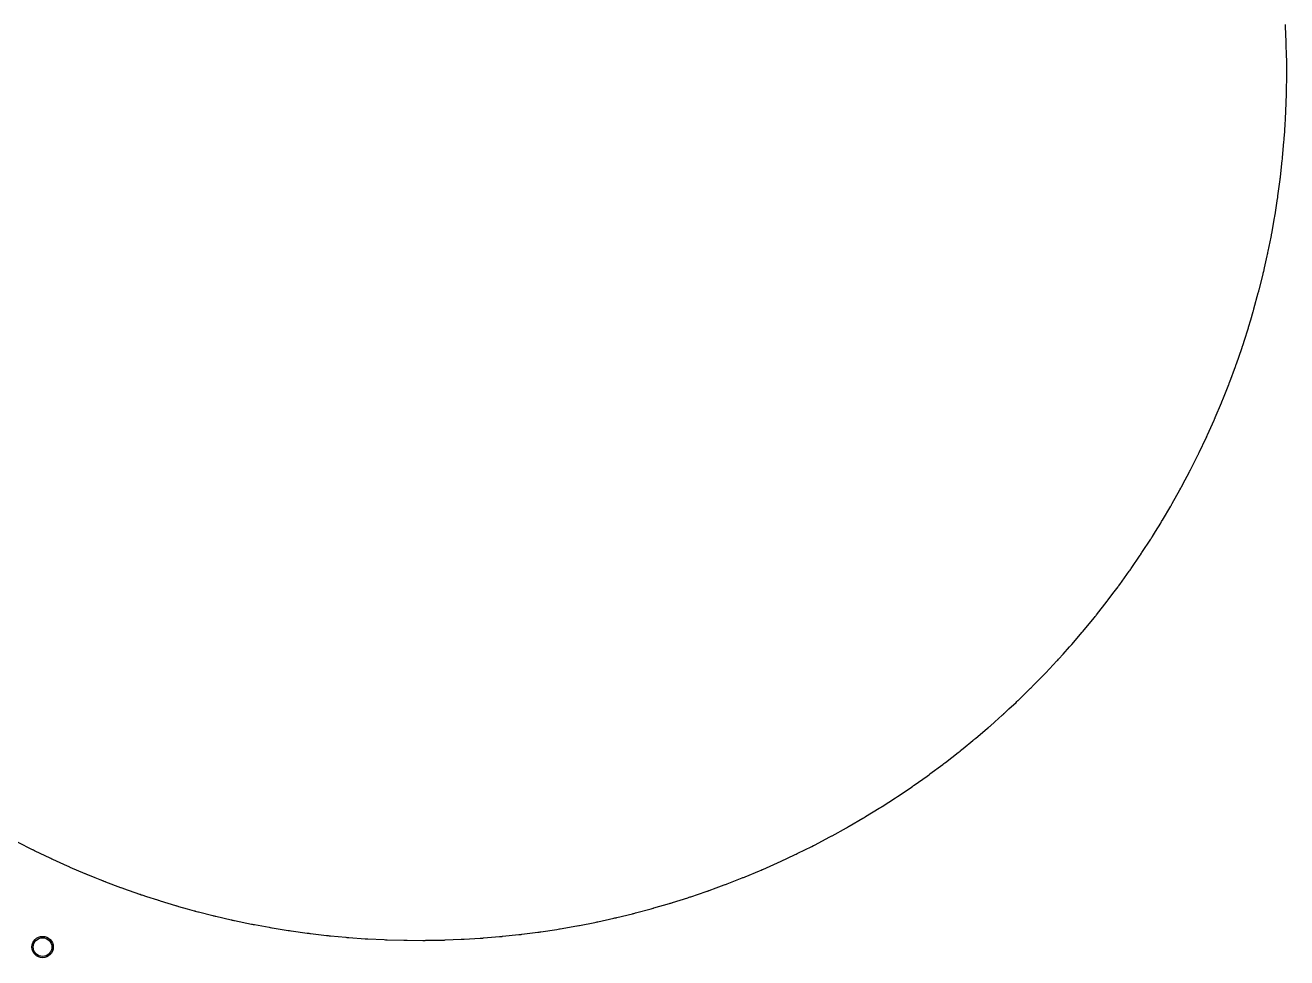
# Model space of a CAD drawing. Header units: inches. Extents: x -2.56 to 2.56, y -2.56 to 2.56.
# Drawn here: x -0.298 to 0.632, y -0.66 to 0.028 of the extents above; entities that cross this region are included whole.
import ezdxf

# ---------------------------------------------------------------- set-up
doc = ezdxf.new("R2010")
doc.units = ezdxf.units.IN
doc.header["$MEASUREMENT"] = 0
doc.layers.add('BLACK', color=250, linetype='CONTINUOUS')

msp = doc.modelspace()

# ---------------------------------------------------------------- linework, layer by layer
at = {"layer": 'BLACK', "linetype": 'CONTINUOUS'}
for p, q in [((0.63134, 0.02701), (0.63128, 0.02841)), ((0.63184, 0.0156), (0.63134, 0.02701)), ((0.63188, 0.01517), (0.63184, 0.0156)), ((0.63189, 0.01511), (0.63188, 0.01517)), ((0.63191, 0.01431), (0.63189, 0.01511)), ((0.63191, 0.01429), (0.63191, 0.01431)), ((0.63191, 0.01427), (0.63191, 0.01429)), ((0.63191, 0.01429), (0.63191, 0.01429)), ((0.63191, 0.01426), (0.63191, 0.01427)), ((0.63191, 0.01404), (0.63191, 0.01426)), ((0.63191, 0.01426), (0.63191, 0.01426)), ((0.63193, 0.01337), (0.63191, 0.01404)), ((0.63209, 0.00613), (0.63193, 0.01337)), ((0.63193, 0.01337), (0.63193, 0.01337)), ((0.63219, 0.00125), (0.63209, 0.00613)), ((0.6322, 0.0012), (0.63219, 0.00125)), ((0.63219, 0.00125), (0.63219, 0.00125)), ((0.63219, 0.00125), (0.63219, 0.00125)), ((0.6322, 0.00092), (0.6322, 0.0012)), ((0.63222, 0.00083), (0.6322, 0.00092)), ((0.63222, 0.00006), (0.63222, 0.00083)), ((0.63222, 0.00005), (0.63222, 0.00006)), ((0.63222, 0.00002), (0.63222, 0.00005)), ((0.63222, 0.00005), (0.63222, 0.00005)), ((0.63222, -0.00003), (0.63222, 0.00002)), ((0.63223, -0.00009), (0.63222, -0.00003)), ((0.63226, -0.00122), (0.63223, -0.00009)), ((0.63223, -0.00136), (0.63226, -0.00122)), ((0.63224, -0.00587), (0.63223, -0.00136)), ((0.63223, -0.01309), (0.63224, -0.00912)), ((0.63224, -0.00598), (0.63224, -0.00587)), ((0.63224, -0.00599), (0.63224, -0.00598)), ((0.63225, -0.00617), (0.63224, -0.00599)), ((0.63224, -0.00659), (0.63225, -0.00617)), ((0.63224, -0.00708), (0.63224, -0.00659)), ((0.63224, -0.00709), (0.63224, -0.00708)), ((0.63224, -0.00711), (0.63224, -0.00709)), ((0.63224, -0.00709), (0.63224, -0.00709)), ((0.63224, -0.00912), (0.63224, -0.00711)), ((0.63224, -0.00711), (0.63224, -0.00711)), ((0.63224, -0.00711), (0.63224, -0.00711)), ((0.63224, -0.00912), (0.63224, -0.00912)), ((0.63225, -0.00617), (0.63225, -0.00617)), ((0.63198, -0.02502), (0.63218, -0.01617)), ((0.63218, -0.01602), (0.63222, -0.01418)), ((0.63218, -0.01617), (0.63218, -0.01602)), ((0.63222, -0.01412), (0.63224, -0.01349)), ((0.63222, -0.01417), (0.63222, -0.01412)), ((0.63222, -0.01418), (0.63222, -0.01417)), ((0.63224, -0.01343), (0.63223, -0.01309)), ((0.63224, -0.01349), (0.63224, -0.01343)), ((0.63224, -0.01349), (0.63224, -0.01349)), ((0.63191, -0.0283), (0.63194, -0.02766)), ((0.63193, -0.02721), (0.63198, -0.02502)), ((0.63194, -0.02757), (0.63193, -0.02721)), ((0.63194, -0.02766), (0.63194, -0.02757)), ((0.63194, -0.02766), (0.63194, -0.02766)), ((0.63133, -0.04138), (0.63186, -0.02944)), ((0.63186, -0.02944), (0.6319, -0.02867)), ((0.63186, -0.02944), (0.63186, -0.02944)), ((0.63186, -0.02944), (0.63186, -0.02944)), ((0.63186, -0.02944), (0.63186, -0.02944)), ((0.6319, -0.02862), (0.63191, -0.02837)), ((0.6319, -0.02867), (0.6319, -0.02862)), ((0.63191, -0.02837), (0.63191, -0.0283)), ((0.63075, -0.05054), (0.63116, -0.04434)), ((0.63116, -0.04434), (0.63129, -0.04244)), ((0.63129, -0.04243), (0.63133, -0.04182)), ((0.63129, -0.04244), (0.63129, -0.04243)), ((0.63129, -0.04244), (0.63129, -0.04244)), ((0.63133, -0.04175), (0.63133, -0.04138)), ((0.63133, -0.04182), (0.63133, -0.04175)), ((0.63133, -0.04182), (0.63133, -0.04182)), ((0.6304, -0.05593), (0.63041, -0.05555)), ((0.63041, -0.05555), (0.63075, -0.05054)), ((0.62918, -0.06967), (0.6302, -0.05819)), ((0.6302, -0.05819), (0.63034, -0.05672)), ((0.6302, -0.05819), (0.6302, -0.05819)), ((0.63034, -0.05669), (0.6304, -0.05598)), ((0.63034, -0.05672), (0.63034, -0.05669)), ((0.6304, -0.05598), (0.6304, -0.05593)), ((0.62763, -0.08389), (0.62895, -0.07197)), ((0.62895, -0.07197), (0.62907, -0.07093)), ((0.62907, -0.07091), (0.62908, -0.07086)), ((0.62907, -0.07092), (0.62907, -0.07091)), ((0.62907, -0.07093), (0.62907, -0.07092)), ((0.62907, -0.07093), (0.62907, -0.07093)), ((0.62908, -0.07086), (0.62916, -0.0701)), ((0.62908, -0.07086), (0.62908, -0.07086)), ((0.62908, -0.07086), (0.62908, -0.07086)), ((0.62916, -0.07006), (0.62918, -0.06967)), ((0.62916, -0.0701), (0.62916, -0.07006)), ((0.62916, -0.0701), (0.62916, -0.0701)), ((0.62916, -0.0701), (0.62916, -0.0701)), ((0.62916, -0.0701), (0.62916, -0.0701)), ((0.62577, -0.09793), (0.62738, -0.08591)), ((0.62738, -0.08591), (0.6275, -0.08504)), ((0.6275, -0.08504), (0.62751, -0.08498)), ((0.6275, -0.08504), (0.6275, -0.08504)), ((0.6275, -0.08504), (0.6275, -0.08504)), ((0.62751, -0.08498), (0.62754, -0.08474)), ((0.62751, -0.08498), (0.62751, -0.08498)), ((0.62751, -0.08498), (0.62751, -0.08498)), ((0.62754, -0.08474), (0.6276, -0.0843)), ((0.6276, -0.08425), (0.62763, -0.08389)), ((0.6276, -0.0843), (0.6276, -0.08425)), ((0.6276, -0.0843), (0.6276, -0.0843)), ((0.6236, -0.11194), (0.62548, -0.09998)), ((0.62548, -0.09998), (0.62557, -0.09936)), ((0.62548, -0.09998), (0.62548, -0.09998)), ((0.62548, -0.09998), (0.62548, -0.09998)), ((0.62557, -0.09936), (0.62558, -0.09931)), ((0.62558, -0.09931), (0.62562, -0.09908)), ((0.62562, -0.09908), (0.62563, -0.09901)), ((0.62563, -0.09901), (0.62573, -0.09837)), ((0.62573, -0.09837), (0.62574, -0.09828)), ((0.62573, -0.09837), (0.62573, -0.09837)), ((0.62574, -0.09828), (0.62577, -0.09793)), ((0.62115, -0.12575), (0.62321, -0.11426)), ((0.62321, -0.11426), (0.62342, -0.11313)), ((0.62342, -0.11311), (0.62343, -0.11307)), ((0.62342, -0.11313), (0.62342, -0.11311)), ((0.62343, -0.11307), (0.62355, -0.11237)), ((0.62355, -0.11237), (0.62356, -0.11232)), ((0.62355, -0.11237), (0.62355, -0.11237)), ((0.62356, -0.11232), (0.6236, -0.11194)), ((0.61857, -0.13864), (0.62065, -0.12838)), ((0.62065, -0.12838), (0.62091, -0.1271)), ((0.62091, -0.12709), (0.62092, -0.12703)), ((0.62091, -0.1271), (0.62091, -0.12709)), ((0.62092, -0.12703), (0.62109, -0.12623)), ((0.62109, -0.12619), (0.62115, -0.12575)), ((0.62109, -0.12623), (0.62109, -0.12619)), ((0.62109, -0.12623), (0.62109, -0.12623)), ((0.61834, -0.13979), (0.61857, -0.13864)), ((0.61585, -0.15093), (0.61781, -0.14228)), ((0.61781, -0.14228), (0.61786, -0.14217)), ((0.61786, -0.14217), (0.61807, -0.14113)), ((0.61807, -0.14113), (0.61809, -0.14104)), ((0.61809, -0.14101), (0.6181, -0.14098)), ((0.61809, -0.14104), (0.61809, -0.14101)), ((0.6181, -0.14098), (0.61827, -0.14022)), ((0.61827, -0.14019), (0.61834, -0.13979)), ((0.61827, -0.14022), (0.61827, -0.14019)), ((0.61827, -0.14022), (0.61827, -0.14022)), ((0.61827, -0.14022), (0.61827, -0.14022)), ((0.61185, -0.16736), (0.61477, -0.15566)), ((0.61477, -0.15566), (0.61495, -0.15491)), ((0.61495, -0.15491), (0.61495, -0.15491)), ((0.61495, -0.15491), (0.61496, -0.15491)), ((0.61496, -0.1549), (0.61497, -0.15486)), ((0.61496, -0.15491), (0.61496, -0.1549)), ((0.61497, -0.15486), (0.61498, -0.1548)), ((0.61497, -0.15486), (0.61497, -0.15486)), ((0.61497, -0.15486), (0.61497, -0.15486)), ((0.61498, -0.1548), (0.61504, -0.15457)), ((0.61498, -0.1548), (0.61498, -0.1548)), ((0.61504, -0.15457), (0.61517, -0.15405)), ((0.61504, -0.15457), (0.61504, -0.15457)), ((0.61517, -0.15403), (0.61525, -0.15362)), ((0.61517, -0.15405), (0.61517, -0.15403)), ((0.61517, -0.15405), (0.61517, -0.15405)), ((0.61517, -0.15405), (0.61517, -0.15405)), ((0.61525, -0.15362), (0.61585, -0.15093)), ((0.61177, -0.16778), (0.61185, -0.16736)), ((0.6081, -0.18122), (0.61129, -0.16953)), ((0.61129, -0.16952), (0.61146, -0.16893)), ((0.61129, -0.16953), (0.61129, -0.16952)), ((0.61129, -0.16953), (0.61129, -0.16953)), ((0.61129, -0.16953), (0.61129, -0.16953)), ((0.61146, -0.16893), (0.61147, -0.16888)), ((0.61147, -0.16888), (0.61153, -0.16865)), ((0.61153, -0.16865), (0.61155, -0.16859)), ((0.61155, -0.16859), (0.61176, -0.16783)), ((0.61176, -0.16783), (0.61177, -0.16778)), ((0.61176, -0.16783), (0.61176, -0.16783)), ((0.60574, -0.18926), (0.60752, -0.18327)), ((0.60752, -0.18327), (0.6077, -0.18265)), ((0.60752, -0.18327), (0.60752, -0.18327)), ((0.60752, -0.18327), (0.60752, -0.18327)), ((0.6077, -0.18265), (0.60772, -0.18261)), ((0.60772, -0.18261), (0.60779, -0.18235)), ((0.60779, -0.18235), (0.60781, -0.18229)), ((0.60781, -0.18229), (0.608, -0.18167)), ((0.608, -0.18167), (0.60802, -0.18157)), ((0.608, -0.18167), (0.608, -0.18167)), ((0.60802, -0.18157), (0.6081, -0.18122)), ((0.60376, -0.19594), (0.60398, -0.19525)), ((0.60398, -0.19524), (0.60399, -0.1952)), ((0.60398, -0.19525), (0.60398, -0.19524)), ((0.60399, -0.1952), (0.60409, -0.19482)), ((0.60409, -0.19482), (0.60574, -0.18926)), ((0.59979, -0.20831), (0.60133, -0.20351)), ((0.60133, -0.20351), (0.60348, -0.19681)), ((0.60348, -0.19681), (0.60374, -0.19602)), ((0.60374, -0.19602), (0.60376, -0.19595)), ((0.60374, -0.19602), (0.60374, -0.19602)), ((0.60374, -0.19602), (0.60374, -0.19602)), ((0.60376, -0.19595), (0.60376, -0.19594)), ((0.59518, -0.22172), (0.59909, -0.21041)), ((0.59909, -0.21041), (0.5993, -0.2098)), ((0.59909, -0.21041), (0.59909, -0.21041)), ((0.59909, -0.21041), (0.59909, -0.21041)), ((0.5993, -0.2098), (0.59932, -0.20975)), ((0.59932, -0.20975), (0.59941, -0.20949)), ((0.59941, -0.20949), (0.59943, -0.20942)), ((0.59943, -0.20942), (0.59966, -0.20877)), ((0.59966, -0.20877), (0.59968, -0.20868)), ((0.59966, -0.20877), (0.59966, -0.20877)), ((0.59968, -0.20868), (0.59979, -0.20831)), ((0.59442, -0.22384), (0.59467, -0.22318)), ((0.59467, -0.22318), (0.59469, -0.22314)), ((0.59469, -0.22314), (0.59477, -0.22292)), ((0.59477, -0.22292), (0.59479, -0.22286)), ((0.59479, -0.22286), (0.59505, -0.22217)), ((0.59505, -0.22217), (0.59506, -0.2221)), ((0.59506, -0.2221), (0.59518, -0.22172)), ((0.59028, -0.23501), (0.59442, -0.22384)), ((0.58508, -0.24819), (0.58952, -0.23701)), ((0.58952, -0.23701), (0.58972, -0.2365)), ((0.58972, -0.2365), (0.58974, -0.23646)), ((0.58974, -0.23646), (0.58982, -0.23624)), ((0.58982, -0.23624), (0.58985, -0.23618)), ((0.58985, -0.23618), (0.59013, -0.23547)), ((0.59013, -0.23547), (0.59015, -0.23541)), ((0.59015, -0.23541), (0.59028, -0.23501)), ((0.57956, -0.26134), (0.58415, -0.25048)), ((0.58415, -0.25048), (0.58448, -0.24971)), ((0.58448, -0.24971), (0.5845, -0.24967)), ((0.5845, -0.24967), (0.58459, -0.24944)), ((0.58459, -0.24944), (0.58461, -0.24939)), ((0.58461, -0.24939), (0.58493, -0.24865)), ((0.58493, -0.24865), (0.58494, -0.2486)), ((0.58493, -0.24865), (0.58493, -0.24865)), ((0.58494, -0.2486), (0.58508, -0.24819)), ((0.57382, -0.27421), (0.57868, -0.26339)), ((0.57868, -0.26339), (0.57895, -0.26278)), ((0.57895, -0.26278), (0.57897, -0.26274)), ((0.57897, -0.26274), (0.57907, -0.26253)), ((0.57907, -0.26253), (0.57909, -0.26247)), ((0.57909, -0.26247), (0.5794, -0.26179)), ((0.5794, -0.26179), (0.57942, -0.26173)), ((0.57942, -0.26173), (0.57956, -0.26134)), ((0.56767, -0.28721), (0.57285, -0.27633)), ((0.57285, -0.27633), (0.57323, -0.27553)), ((0.57323, -0.27553), (0.57325, -0.27548)), ((0.57323, -0.27553), (0.57323, -0.27553)), ((0.57323, -0.27553), (0.57323, -0.27553)), ((0.57325, -0.27548), (0.57326, -0.27546)), ((0.57326, -0.27546), (0.57365, -0.27465)), ((0.57365, -0.27465), (0.57382, -0.27421)), ((0.57365, -0.27465), (0.57365, -0.27465)), ((0.57365, -0.27465), (0.57365, -0.27465)), ((0.56704, -0.28854), (0.56715, -0.28832)), ((0.56715, -0.28832), (0.56718, -0.28826)), ((0.56718, -0.28826), (0.56749, -0.28763)), ((0.56749, -0.28763), (0.56752, -0.28756)), ((0.56749, -0.28763), (0.56749, -0.28763)), ((0.56749, -0.28763), (0.56749, -0.28763)), ((0.56752, -0.28756), (0.56767, -0.28721)), ((0.56133, -0.29988), (0.56678, -0.28904)), ((0.56678, -0.28904), (0.56701, -0.28858)), ((0.56701, -0.28858), (0.56704, -0.28854)), ((0.55736, -0.30742), (0.56029, -0.3019)), ((0.56029, -0.3019), (0.56062, -0.30128)), ((0.56029, -0.3019), (0.56029, -0.3019)), ((0.56029, -0.3019), (0.56029, -0.3019)), ((0.56062, -0.30128), (0.56064, -0.30124)), ((0.56064, -0.30124), (0.56076, -0.30101)), ((0.56076, -0.30101), (0.5608, -0.30094)), ((0.5608, -0.30094), (0.56114, -0.30031)), ((0.56114, -0.30031), (0.56117, -0.30024)), ((0.56114, -0.30031), (0.56114, -0.30031)), ((0.56117, -0.30024), (0.56133, -0.29988)), ((0.54777, -0.32484), (0.55348, -0.31466)), ((0.55348, -0.31466), (0.55412, -0.31352)), ((0.55412, -0.31351), (0.55448, -0.31287)), ((0.55412, -0.31352), (0.55412, -0.31351)), ((0.55448, -0.31287), (0.5545, -0.31282)), ((0.55448, -0.31287), (0.55448, -0.31287)), ((0.5545, -0.31282), (0.55467, -0.31247)), ((0.55467, -0.31247), (0.55736, -0.30742)), ((0.54719, -0.32589), (0.54756, -0.32526)), ((0.54756, -0.32526), (0.54759, -0.3252)), ((0.54756, -0.32526), (0.54756, -0.32526)), ((0.54756, -0.32526), (0.54756, -0.32526)), ((0.54759, -0.3252), (0.54777, -0.32484)), ((0.54063, -0.33701), (0.54667, -0.32676)), ((0.54667, -0.32676), (0.54701, -0.32618)), ((0.54667, -0.32676), (0.54667, -0.32676)), ((0.54667, -0.32676), (0.54667, -0.32676)), ((0.54701, -0.32618), (0.54704, -0.32615)), ((0.54704, -0.32615), (0.54716, -0.32595)), ((0.54716, -0.32595), (0.54719, -0.32589)), ((0.53543, -0.34546), (0.53932, -0.33918)), ((0.53932, -0.33918), (0.53995, -0.33816)), ((0.53995, -0.33816), (0.53997, -0.33813)), ((0.53997, -0.33813), (0.54041, -0.33743)), ((0.54041, -0.33743), (0.54042, -0.3374)), ((0.54041, -0.33743), (0.54041, -0.33743)), ((0.54042, -0.3374), (0.54063, -0.33701)), ((0.52545, -0.36101), (0.53193, -0.35105)), ((0.53193, -0.35105), (0.53228, -0.35052)), ((0.53228, -0.35052), (0.53231, -0.35048)), ((0.53231, -0.35048), (0.53246, -0.35025)), ((0.53246, -0.35025), (0.5325, -0.35018)), ((0.5325, -0.35018), (0.53292, -0.34955)), ((0.53292, -0.34955), (0.53296, -0.34948)), ((0.53292, -0.34955), (0.53292, -0.34955)), ((0.53296, -0.34948), (0.53316, -0.34911)), ((0.53316, -0.34911), (0.53543, -0.34546)), ((0.52414, -0.36298), (0.52454, -0.3624)), ((0.52454, -0.3624), (0.52457, -0.36236)), ((0.52457, -0.36236), (0.52471, -0.36215)), ((0.52471, -0.36215), (0.52475, -0.36209)), ((0.52475, -0.36209), (0.5252, -0.36143)), ((0.5252, -0.36143), (0.52523, -0.36139)), ((0.5252, -0.36143), (0.5252, -0.36143)), ((0.52523, -0.36139), (0.52545, -0.36101)), ((0.51748, -0.37273), (0.52414, -0.36298)), ((0.52414, -0.36298), (0.52414, -0.36298)), ((0.52414, -0.36298), (0.52414, -0.36298)), ((0.50913, -0.38444), (0.51614, -0.37465)), ((0.51614, -0.37465), (0.51653, -0.37411)), ((0.51614, -0.37465), (0.51614, -0.37465)), ((0.51614, -0.37465), (0.51614, -0.37465)), ((0.51614, -0.37465), (0.51614, -0.37465)), ((0.51653, -0.37411), (0.51656, -0.37408)), ((0.51656, -0.37408), (0.51669, -0.37388)), ((0.51669, -0.37388), (0.51673, -0.37383)), ((0.51673, -0.37383), (0.51722, -0.37315)), ((0.51722, -0.37315), (0.51724, -0.37311)), ((0.51722, -0.37315), (0.51722, -0.37315)), ((0.51724, -0.37311), (0.51748, -0.37273)), ((0.50411, -0.39117), (0.50784, -0.38621)), ((0.50784, -0.38621), (0.50825, -0.38566)), ((0.50784, -0.38621), (0.50784, -0.38621)), ((0.50784, -0.38621), (0.50784, -0.38621)), ((0.50825, -0.38566), (0.50827, -0.38563)), ((0.50827, -0.38563), (0.50842, -0.38543)), ((0.50842, -0.38543), (0.50846, -0.38538)), ((0.50846, -0.38538), (0.50888, -0.38482)), ((0.50888, -0.38482), (0.50892, -0.38476)), ((0.50888, -0.38482), (0.50888, -0.38482)), ((0.50888, -0.38482), (0.50888, -0.38482)), ((0.50888, -0.38482), (0.50888, -0.38482)), ((0.50892, -0.38476), (0.50913, -0.38444)), ((0.4919, -0.40697), (0.49986, -0.39683)), ((0.49986, -0.39683), (0.49987, -0.39682)), ((0.49986, -0.39683), (0.49986, -0.39683)), ((0.49987, -0.39682), (0.4999, -0.39678)), ((0.49987, -0.39682), (0.49987, -0.39682)), ((0.49987, -0.39682), (0.49987, -0.39682)), ((0.4999, -0.39678), (0.50065, -0.39583)), ((0.50065, -0.39583), (0.50069, -0.39573)), ((0.50069, -0.39573), (0.50411, -0.39117)), ((0.48294, -0.41791), (0.49047, -0.40875)), ((0.49047, -0.40875), (0.49094, -0.40817)), ((0.49047, -0.40875), (0.49047, -0.40875)), ((0.49047, -0.40875), (0.49047, -0.40875)), ((0.49094, -0.40817), (0.49097, -0.40814)), ((0.49097, -0.40814), (0.49112, -0.40796)), ((0.49112, -0.40796), (0.49116, -0.40791)), ((0.49116, -0.40791), (0.49163, -0.40735)), ((0.49163, -0.40735), (0.49166, -0.40729)), ((0.49163, -0.40735), (0.49163, -0.40735)), ((0.49166, -0.40729), (0.4919, -0.40697)), ((0.48215, -0.41887), (0.48265, -0.41829)), ((0.48265, -0.41829), (0.48268, -0.41825)), ((0.48265, -0.41829), (0.48265, -0.41829)), ((0.48268, -0.41825), (0.48294, -0.41791)), ((0.47375, -0.42864), (0.4815, -0.41963)), ((0.4815, -0.41963), (0.48211, -0.41892)), ((0.48211, -0.41892), (0.48214, -0.41888)), ((0.48211, -0.41892), (0.48211, -0.41892)), ((0.48211, -0.41892), (0.48211, -0.41892)), ((0.48214, -0.41888), (0.48215, -0.41887)), ((0.48214, -0.41888), (0.48214, -0.41888)), ((0.46425, -0.43924), (0.46737, -0.43578)), ((0.46737, -0.43578), (0.47215, -0.43046)), ((0.47215, -0.43046), (0.47264, -0.42992)), ((0.47215, -0.43046), (0.47215, -0.43046)), ((0.47215, -0.43046), (0.47215, -0.43046)), ((0.47264, -0.42992), (0.47267, -0.42989)), ((0.47267, -0.42989), (0.47283, -0.4297)), ((0.47283, -0.4297), (0.47288, -0.42965)), ((0.47288, -0.42965), (0.47344, -0.42904)), ((0.47344, -0.42904), (0.47347, -0.42899)), ((0.47344, -0.42904), (0.47344, -0.42904)), ((0.47347, -0.42899), (0.47375, -0.42864)), ((0.45456, -0.44959), (0.46273, -0.4409)), ((0.46273, -0.4409), (0.46314, -0.44047)), ((0.46314, -0.44047), (0.46317, -0.44043)), ((0.46317, -0.44043), (0.46334, -0.44026)), ((0.46334, -0.44026), (0.46338, -0.44021)), ((0.46338, -0.44021), (0.46394, -0.43963)), ((0.46394, -0.43963), (0.46397, -0.43958)), ((0.46394, -0.43963), (0.46394, -0.43963)), ((0.46397, -0.43958), (0.46425, -0.43924)), ((0.44767, -0.45663), (0.45302, -0.4512)), ((0.45302, -0.4512), (0.45357, -0.45064)), ((0.45357, -0.45064), (0.45361, -0.4506)), ((0.45357, -0.45064), (0.45357, -0.45064)), ((0.45357, -0.45064), (0.45357, -0.45064)), ((0.45361, -0.4506), (0.45362, -0.45059)), ((0.45361, -0.4506), (0.45361, -0.4506)), ((0.45362, -0.45058), (0.45363, -0.45057)), ((0.45362, -0.45059), (0.45362, -0.45058)), ((0.45363, -0.45057), (0.45363, -0.45057)), ((0.45363, -0.45057), (0.45364, -0.45057)), ((0.45364, -0.45057), (0.45425, -0.44996)), ((0.45425, -0.44995), (0.45426, -0.44994)), ((0.45425, -0.44996), (0.45425, -0.44995)), ((0.45426, -0.44994), (0.45456, -0.44959)), ((0.43569, -0.46846), (0.44304, -0.46132)), ((0.44304, -0.46132), (0.44343, -0.46095)), ((0.44304, -0.46132), (0.44304, -0.46132)), ((0.44304, -0.46132), (0.44304, -0.46132)), ((0.44343, -0.46095), (0.44346, -0.46091)), ((0.44346, -0.46091), (0.44364, -0.46073)), ((0.44364, -0.46073), (0.4437, -0.46068)), ((0.4437, -0.46068), (0.4442, -0.4602)), ((0.4442, -0.4602), (0.44426, -0.46013)), ((0.4442, -0.4602), (0.4442, -0.4602)), ((0.44426, -0.46013), (0.44452, -0.45984)), ((0.44452, -0.45984), (0.44767, -0.45663)), ((0.42737, -0.47631), (0.43264, -0.4714)), ((0.43264, -0.4714), (0.43326, -0.47083)), ((0.43326, -0.47083), (0.43329, -0.4708)), ((0.43329, -0.4708), (0.43346, -0.47064)), ((0.43346, -0.47064), (0.4335, -0.4706)), ((0.4335, -0.4706), (0.43405, -0.47009)), ((0.43405, -0.47009), (0.43409, -0.47005)), ((0.43405, -0.47009), (0.43405, -0.47009)), ((0.43409, -0.47005), (0.43437, -0.46975)), ((0.43437, -0.46975), (0.43569, -0.46846)), ((0.4169, -0.4858), (0.42239, -0.48091)), ((0.42239, -0.48091), (0.42284, -0.48051)), ((0.42239, -0.48091), (0.42239, -0.48091)), ((0.42239, -0.48091), (0.42239, -0.48091)), ((0.42284, -0.48051), (0.42288, -0.48048)), ((0.42288, -0.48048), (0.42306, -0.48032)), ((0.42306, -0.48032), (0.4231, -0.48028)), ((0.4231, -0.48028), (0.42369, -0.47976)), ((0.42369, -0.47976), (0.42372, -0.47972)), ((0.42369, -0.47976), (0.42369, -0.47976)), ((0.42372, -0.47972), (0.42402, -0.47942)), ((0.42402, -0.47942), (0.42737, -0.47631)), ((0.42737, -0.47631), (0.42737, -0.47631)), ((0.42737, -0.47631), (0.42737, -0.47631)), ((0.40268, -0.49806), (0.41168, -0.49041)), ((0.41168, -0.49041), (0.41224, -0.48993)), ((0.41168, -0.49041), (0.41168, -0.49041)), ((0.41224, -0.48993), (0.41228, -0.48991)), ((0.41228, -0.48991), (0.41245, -0.48976)), ((0.41245, -0.48976), (0.41249, -0.48972)), ((0.41249, -0.48972), (0.41311, -0.4892)), ((0.41311, -0.4892), (0.41314, -0.48917)), ((0.41311, -0.4892), (0.41311, -0.4892)), ((0.41314, -0.48917), (0.41345, -0.48886)), ((0.41345, -0.48886), (0.4169, -0.4858)), ((0.39373, -0.50539), (0.40088, -0.49957)), ((0.40088, -0.49957), (0.40139, -0.49916)), ((0.40088, -0.49957), (0.40088, -0.49957)), ((0.40088, -0.49957), (0.40088, -0.49957)), ((0.40139, -0.49916), (0.40143, -0.49913)), ((0.40143, -0.49913), (0.40163, -0.49896)), ((0.40163, -0.49896), (0.40169, -0.49892)), ((0.40169, -0.49892), (0.40232, -0.49841)), ((0.40232, -0.49841), (0.40236, -0.49837)), ((0.40232, -0.49841), (0.40232, -0.49841)), ((0.40236, -0.49837), (0.40268, -0.49806)), ((0.38054, -0.51575), (0.38999, -0.50841)), ((0.38999, -0.50841), (0.39037, -0.50811)), ((0.38999, -0.50841), (0.38999, -0.50841)), ((0.38999, -0.50841), (0.38999, -0.50841)), ((0.39037, -0.50811), (0.39041, -0.50808)), ((0.39041, -0.50808), (0.39061, -0.50793)), ((0.39061, -0.50793), (0.39066, -0.50788)), ((0.39066, -0.50788), (0.39134, -0.50737)), ((0.39134, -0.50737), (0.39137, -0.50734)), ((0.39134, -0.50737), (0.39134, -0.50737)), ((0.39137, -0.50734), (0.39171, -0.50703)), ((0.39171, -0.50703), (0.39373, -0.50539)), ((0.36918, -0.52422), (0.37867, -0.51718)), ((0.37867, -0.51718), (0.37916, -0.51682)), ((0.37916, -0.51682), (0.3792, -0.51679)), ((0.3792, -0.51679), (0.37939, -0.51664)), ((0.37939, -0.51664), (0.37944, -0.51661)), ((0.37944, -0.51661), (0.38016, -0.51608)), ((0.38016, -0.51608), (0.38018, -0.51606)), ((0.38016, -0.51608), (0.38016, -0.51608)), ((0.38018, -0.51606), (0.38054, -0.51575)), ((0.35742, -0.53259), (0.367, -0.5258)), ((0.367, -0.5258), (0.36806, -0.52506)), ((0.36806, -0.52506), (0.36806, -0.52505)), ((0.36806, -0.52505), (0.36807, -0.52505)), ((0.36806, -0.52506), (0.36806, -0.52506)), ((0.36807, -0.52505), (0.36878, -0.52455)), ((0.36878, -0.52455), (0.3688, -0.52453)), ((0.36878, -0.52455), (0.36878, -0.52455)), ((0.3688, -0.52453), (0.36918, -0.52422)), ((0.34572, -0.54052), (0.35545, -0.53395)), ((0.35545, -0.53395), (0.35635, -0.53334)), ((0.35635, -0.53334), (0.3564, -0.53331)), ((0.35635, -0.53334), (0.35635, -0.53334)), ((0.35635, -0.53334), (0.35635, -0.53334)), ((0.3564, -0.53331), (0.35641, -0.5333)), ((0.3564, -0.53331), (0.3564, -0.53331)), ((0.35641, -0.5333), (0.35643, -0.53329)), ((0.35643, -0.53329), (0.35706, -0.53287)), ((0.35643, -0.53329), (0.35643, -0.53329)), ((0.35643, -0.53329), (0.35643, -0.53329)), ((0.35706, -0.53287), (0.3571, -0.53284)), ((0.35706, -0.53287), (0.35706, -0.53287)), ((0.3571, -0.53284), (0.35742, -0.53259)), ((0.3327, -0.54893), (0.33346, -0.54847)), ((0.33346, -0.54847), (0.33384, -0.5482)), ((0.33346, -0.54847), (0.33346, -0.54847)), ((0.33346, -0.54847), (0.33346, -0.54847)), ((0.33384, -0.5482), (0.34382, -0.54178)), ((0.34382, -0.54178), (0.34439, -0.54142)), ((0.34439, -0.54142), (0.34442, -0.54139)), ((0.34442, -0.54139), (0.34462, -0.54127)), ((0.34462, -0.54127), (0.34467, -0.54123)), ((0.34467, -0.54123), (0.34534, -0.54081)), ((0.34534, -0.54081), (0.34538, -0.54078)), ((0.34534, -0.54081), (0.34534, -0.54081)), ((0.34538, -0.54078), (0.34572, -0.54052)), ((0.30952, -0.5628), (0.31978, -0.55683)), ((0.31978, -0.55683), (0.32031, -0.55652)), ((0.31978, -0.55683), (0.31978, -0.55683)), ((0.31978, -0.55683), (0.31978, -0.55683)), ((0.32031, -0.55652), (0.32035, -0.5565)), ((0.32035, -0.5565), (0.32056, -0.55637)), ((0.32056, -0.55637), (0.32063, -0.55633)), ((0.32063, -0.55633), (0.32131, -0.55594)), ((0.32131, -0.55594), (0.32138, -0.55589)), ((0.32131, -0.55594), (0.32131, -0.55594)), ((0.32138, -0.55589), (0.32174, -0.55565)), ((0.32174, -0.55565), (0.33172, -0.54953)), ((0.33172, -0.54953), (0.33263, -0.54898)), ((0.33263, -0.54898), (0.33268, -0.54895)), ((0.33263, -0.54898), (0.33263, -0.54898)), ((0.33263, -0.54898), (0.33263, -0.54898)), ((0.33268, -0.54895), (0.3327, -0.54893)), ((0.2971, -0.56971), (0.30752, -0.56394)), ((0.30752, -0.56394), (0.30829, -0.56352)), ((0.30829, -0.56352), (0.30833, -0.5635)), ((0.30833, -0.5635), (0.30912, -0.56306)), ((0.30912, -0.56306), (0.30952, -0.5628)), ((0.30912, -0.56306), (0.30912, -0.56306)), ((0.30912, -0.56306), (0.30912, -0.56306)), ((-0.30339, -0.57438), (-0.29272, -0.57982)), ((0.2834, -0.57693), (0.28402, -0.57663)), ((0.28402, -0.57663), (0.28406, -0.5766)), ((0.28402, -0.57663), (0.28402, -0.57663)), ((0.28406, -0.5766), (0.28442, -0.57639)), ((0.28442, -0.57639), (0.29497, -0.57086)), ((0.29497, -0.57086), (0.29539, -0.57064)), ((0.29539, -0.57064), (0.29581, -0.57042)), ((0.29581, -0.57042), (0.29582, -0.57041)), ((0.29581, -0.57042), (0.29581, -0.57042)), ((0.29582, -0.57041), (0.29585, -0.5704)), ((0.29585, -0.5704), (0.29587, -0.57039)), ((0.29587, -0.57039), (0.29588, -0.57038)), ((0.29587, -0.57039), (0.29587, -0.57039)), ((0.29588, -0.57038), (0.29588, -0.57038)), ((0.29588, -0.57038), (0.29589, -0.57038)), ((0.29589, -0.57038), (0.2967, -0.56995)), ((0.29589, -0.57038), (0.29589, -0.57038)), ((0.2967, -0.56995), (0.2967, -0.56995)), ((0.2967, -0.56995), (0.29671, -0.56995)), ((0.29671, -0.56995), (0.2971, -0.56971)), ((-0.29272, -0.57982), (-0.29272, -0.57982)), ((-0.29272, -0.57982), (-0.29268, -0.57984)), ((-0.29268, -0.57984), (-0.29265, -0.57986)), ((-0.29265, -0.57986), (-0.29265, -0.57986)), ((-0.29265, -0.57986), (-0.29256, -0.57992)), ((-0.29256, -0.57992), (-0.29204, -0.58017)), ((-0.29204, -0.58017), (-0.29192, -0.58023)), ((-0.29192, -0.58023), (-0.29192, -0.58023)), ((-0.29192, -0.58023), (-0.29192, -0.58023)), ((-0.29192, -0.58023), (-0.29117, -0.58061)), ((-0.29117, -0.58061), (-0.29117, -0.58061)), ((-0.29117, -0.58061), (-0.29117, -0.58061)), ((-0.29117, -0.58061), (-0.29116, -0.58062)), ((-0.29116, -0.58062), (-0.29076, -0.58079)), ((-0.29076, -0.58079), (-0.27981, -0.58607)), ((0.25892, -0.58876), (0.26977, -0.58367)), ((0.26977, -0.58367), (0.27056, -0.58331)), ((0.27056, -0.58331), (0.27059, -0.58329)), ((0.27059, -0.58329), (0.27133, -0.58295)), ((0.27133, -0.58295), (0.27136, -0.58293)), ((0.27133, -0.58295), (0.27133, -0.58295)), ((0.27136, -0.58293), (0.27174, -0.58272)), ((0.27174, -0.58272), (0.28209, -0.57758)), ((0.28209, -0.57758), (0.28339, -0.57694)), ((0.28339, -0.57694), (0.2834, -0.57693)), ((0.28339, -0.57694), (0.28339, -0.57694)), ((0.28339, -0.57694), (0.28339, -0.57694)), ((-0.27981, -0.58607), (-0.27981, -0.58607)), ((-0.27981, -0.58607), (-0.27941, -0.58627)), ((-0.27941, -0.58627), (-0.27919, -0.58637)), ((-0.27919, -0.58637), (-0.27919, -0.58637)), ((-0.27919, -0.58637), (-0.27919, -0.58637)), ((-0.27919, -0.58637), (-0.27914, -0.5864)), ((-0.27914, -0.5864), (-0.27914, -0.5864)), ((-0.27914, -0.5864), (-0.27913, -0.5864)), ((-0.27913, -0.5864), (-0.27819, -0.58686)), ((-0.27819, -0.58686), (-0.27775, -0.58703)), ((-0.27775, -0.58703), (-0.267, -0.59193)), ((-0.267, -0.59193), (-0.267, -0.59193)), ((-0.267, -0.59193), (-0.26627, -0.59226)), ((-0.26627, -0.59226), (-0.26626, -0.59226)), ((-0.26626, -0.59226), (-0.26626, -0.59226)), ((-0.26626, -0.59226), (-0.26621, -0.59229)), ((-0.26621, -0.59229), (-0.2662, -0.59229)), ((-0.2662, -0.59229), (-0.26619, -0.59229)), ((-0.26619, -0.59229), (-0.26539, -0.59266)), ((-0.26539, -0.59266), (-0.26539, -0.59266)), ((-0.26539, -0.59266), (-0.26539, -0.59266)), ((-0.26539, -0.59266), (-0.26496, -0.59282)), ((-0.26496, -0.59282), (-0.25398, -0.59753)), ((0.24343, -0.59561), (0.24472, -0.59508)), ((0.24472, -0.59508), (0.24475, -0.59506)), ((0.24472, -0.59508), (0.24472, -0.59508)), ((0.24472, -0.59508), (0.24472, -0.59508)), ((0.24475, -0.59506), (0.24475, -0.59506)), ((0.24475, -0.59506), (0.24477, -0.59506)), ((0.24477, -0.59506), (0.24549, -0.59476)), ((0.24549, -0.59476), (0.24553, -0.59474)), ((0.24549, -0.59476), (0.24549, -0.59476)), ((0.24553, -0.59474), (0.24592, -0.59455)), ((0.24592, -0.59455), (0.25665, -0.5898)), ((0.25665, -0.5898), (0.25765, -0.58936)), ((0.25765, -0.58936), (0.25768, -0.58935)), ((0.25765, -0.58936), (0.25765, -0.58936)), ((0.25765, -0.58936), (0.25765, -0.58936)), ((0.25768, -0.58935), (0.25771, -0.58933)), ((0.25771, -0.58933), (0.25773, -0.58932)), ((0.25771, -0.58933), (0.25771, -0.58933)), ((0.25771, -0.58933), (0.25771, -0.58933)), ((0.25773, -0.58932), (0.25773, -0.58932)), ((0.25773, -0.58932), (0.25774, -0.58932)), ((0.25774, -0.58932), (0.25851, -0.58898)), ((0.25851, -0.58898), (0.25852, -0.58897)), ((0.25851, -0.58898), (0.25851, -0.58898)), ((0.25852, -0.58897), (0.25892, -0.58876)), ((-0.25398, -0.59753), (-0.25387, -0.59758)), ((-0.25387, -0.59758), (-0.25383, -0.59759)), ((-0.25383, -0.59759), (-0.25383, -0.59759)), ((-0.25383, -0.59759), (-0.25374, -0.59765)), ((-0.25374, -0.59765), (-0.25329, -0.59783)), ((-0.25329, -0.59783), (-0.25322, -0.59786)), ((-0.25322, -0.59786), (-0.25317, -0.59788)), ((-0.25317, -0.59788), (-0.25312, -0.5979)), ((-0.25312, -0.5979), (-0.25236, -0.59823)), ((-0.25236, -0.59823), (-0.25236, -0.59823)), ((-0.25236, -0.59823), (-0.25233, -0.59823)), ((-0.25233, -0.59823), (-0.25192, -0.59838)), ((-0.25192, -0.59838), (-0.24662, -0.60052)), ((-0.24662, -0.60052), (-0.24281, -0.60205)), ((-0.24281, -0.60205), (-0.24084, -0.60284)), ((-0.24084, -0.60284), (-0.24084, -0.60284)), ((-0.24084, -0.60284), (-0.24084, -0.60285)), ((-0.24084, -0.60285), (-0.24083, -0.60285)), ((-0.24083, -0.60285), (-0.24082, -0.60285)), ((-0.24082, -0.60285), (-0.24081, -0.60286)), ((-0.24081, -0.60286), (-0.24065, -0.60295)), ((-0.24065, -0.60295), (-0.24015, -0.60313)), ((-0.24015, -0.60313), (-0.23992, -0.60322)), ((-0.23992, -0.60322), (-0.23912, -0.60354)), ((-0.23912, -0.60354), (-0.23912, -0.60354)), ((-0.23912, -0.60354), (-0.2391, -0.60355)), ((-0.2391, -0.60355), (-0.23865, -0.60369)), ((-0.23865, -0.60369), (-0.22758, -0.60787)), ((0.21966, -0.60519), (0.23061, -0.60092)), ((0.23061, -0.60092), (0.23131, -0.60064)), ((0.23061, -0.60092), (0.23061, -0.60092)), ((0.23061, -0.60092), (0.23061, -0.60092)), ((0.23131, -0.60064), (0.23136, -0.60063)), ((0.23136, -0.60063), (0.23158, -0.60054)), ((0.23158, -0.60054), (0.23164, -0.60052)), ((0.23164, -0.60052), (0.23246, -0.6002)), ((0.23246, -0.6002), (0.23248, -0.60019)), ((0.23246, -0.6002), (0.23246, -0.6002)), ((0.23248, -0.60019), (0.23291, -0.59999)), ((0.23291, -0.59999), (0.24343, -0.59561)), ((-0.22758, -0.60787), (-0.22758, -0.60787)), ((-0.22758, -0.60787), (-0.22743, -0.60792)), ((-0.22743, -0.60792), (-0.22743, -0.60793)), ((-0.22743, -0.60793), (-0.22732, -0.60798)), ((-0.22732, -0.60798), (-0.22682, -0.60816)), ((-0.22682, -0.60816), (-0.22675, -0.60818)), ((-0.22675, -0.60818), (-0.22671, -0.6082)), ((-0.22671, -0.6082), (-0.22665, -0.60822)), ((-0.22665, -0.60822), (-0.22593, -0.60849)), ((-0.22593, -0.60849), (-0.22593, -0.60849)), ((-0.22593, -0.60849), (-0.22589, -0.6085)), ((-0.22589, -0.6085), (-0.2255, -0.60862)), ((-0.2255, -0.60862), (-0.21376, -0.61275)), ((-0.21376, -0.61275), (-0.21335, -0.6129)), ((-0.21335, -0.6129), (-0.21335, -0.6129)), ((-0.21335, -0.6129), (-0.21334, -0.6129)), ((-0.21334, -0.6129), (-0.21333, -0.61291)), ((-0.21333, -0.61291), (-0.21329, -0.61292)), ((-0.21329, -0.61292), (-0.21329, -0.61292)), ((-0.21329, -0.61292), (-0.21326, -0.61293)), ((-0.21326, -0.61293), (-0.21326, -0.61293)), ((-0.21326, -0.61293), (-0.21245, -0.61322)), ((-0.21245, -0.61322), (-0.21245, -0.61322)), ((-0.21245, -0.61322), (-0.21245, -0.61322)), ((-0.21245, -0.61322), (-0.21201, -0.61334)), ((-0.21201, -0.61334), (-0.20844, -0.61451)), ((0.19282, -0.61471), (0.20418, -0.61085)), ((0.20418, -0.61085), (0.205, -0.61057)), ((0.205, -0.61057), (0.20501, -0.61057)), ((0.20501, -0.61057), (0.20505, -0.61055)), ((0.20505, -0.61055), (0.2059, -0.61027)), ((0.2059, -0.61027), (0.20591, -0.61026)), ((0.2059, -0.61027), (0.2059, -0.61027)), ((0.20591, -0.61026), (0.20635, -0.61008)), ((0.20635, -0.61008), (0.21145, -0.60822)), ((0.21145, -0.60822), (0.21746, -0.60602)), ((0.21746, -0.60602), (0.21746, -0.60603)), ((0.21746, -0.60603), (0.21747, -0.60602)), ((0.21747, -0.60602), (0.21805, -0.60581)), ((0.21805, -0.60581), (0.2181, -0.6058)), ((0.2181, -0.6058), (0.21835, -0.6057)), ((0.21835, -0.6057), (0.21842, -0.60568)), ((0.21842, -0.60568), (0.2192, -0.6054)), ((0.2192, -0.6054), (0.21925, -0.60537)), ((0.2192, -0.6054), (0.2192, -0.6054)), ((0.21925, -0.60537), (0.21966, -0.60519)), ((-0.20844, -0.61451), (-0.20051, -0.6171)), ((-0.20051, -0.6171), (-0.19982, -0.61733)), ((-0.19982, -0.61733), (-0.1998, -0.61734)), ((-0.1998, -0.61734), (-0.19976, -0.61735)), ((-0.19976, -0.61735), (-0.19898, -0.61761)), ((-0.19898, -0.61761), (-0.19898, -0.61761)), ((-0.19898, -0.61761), (-0.19895, -0.61761)), ((-0.19895, -0.61761), (-0.19853, -0.61772)), ((-0.19853, -0.61772), (-0.18719, -0.62116)), ((-0.18719, -0.62116), (-0.18709, -0.62118)), ((-0.18709, -0.62118), (-0.18709, -0.62118)), ((-0.18709, -0.62118), (-0.18709, -0.62119)), ((-0.18709, -0.62119), (-0.187, -0.62123)), ((-0.187, -0.62123), (-0.1863, -0.62143)), ((-0.1863, -0.62143), (-0.18619, -0.62146)), ((-0.18619, -0.62146), (-0.18618, -0.62146)), ((-0.18618, -0.62146), (-0.18534, -0.62172)), ((-0.18534, -0.62172), (-0.18534, -0.62172)), ((-0.18534, -0.62172), (-0.18534, -0.62172)), ((-0.18534, -0.62172), (-0.1849, -0.62182)), ((-0.1849, -0.62182), (-0.17846, -0.62361)), ((0.16442, -0.62337), (0.16519, -0.62316)), ((0.16519, -0.62316), (0.16522, -0.62315)), ((0.16519, -0.62316), (0.16519, -0.62316)), ((0.16519, -0.62316), (0.16519, -0.62316)), ((0.16522, -0.62315), (0.16563, -0.62301)), ((0.16563, -0.62301), (0.17706, -0.61969)), ((0.17706, -0.61969), (0.1777, -0.6195)), ((0.1777, -0.6195), (0.17775, -0.61949)), ((0.17775, -0.61949), (0.17801, -0.61941)), ((0.17801, -0.61941), (0.17808, -0.61939)), ((0.17808, -0.61939), (0.17896, -0.61914)), ((0.17896, -0.61914), (0.17899, -0.61912)), ((0.17896, -0.61914), (0.17896, -0.61914)), ((0.17899, -0.61912), (0.17945, -0.61895)), ((0.17945, -0.61895), (0.1906, -0.61544)), ((0.1906, -0.61544), (0.19151, -0.61515)), ((0.19151, -0.61515), (0.19157, -0.61513)), ((0.19151, -0.61515), (0.19151, -0.61515)), ((0.19151, -0.61515), (0.19151, -0.61515)), ((0.19157, -0.61513), (0.19157, -0.61513)), ((0.19157, -0.61513), (0.19158, -0.61513)), ((0.19158, -0.61513), (0.1916, -0.61513)), ((0.1916, -0.61513), (0.19161, -0.61512)), ((0.1916, -0.61513), (0.1916, -0.61513)), ((0.19161, -0.61512), (0.19239, -0.61488)), ((0.19239, -0.61488), (0.19241, -0.61487)), ((0.19239, -0.61488), (0.19239, -0.61488)), ((0.19241, -0.61487), (0.19282, -0.61471)), ((-0.17846, -0.62361), (-0.17339, -0.62503)), ((-0.17339, -0.62503), (-0.17339, -0.62503)), ((-0.17339, -0.62503), (-0.1733, -0.62507)), ((-0.1733, -0.62507), (-0.17261, -0.62524)), ((-0.17261, -0.62524), (-0.17251, -0.62527)), ((-0.17251, -0.62527), (-0.17055, -0.62582)), ((-0.17055, -0.62582), (-0.17027, -0.62584)), ((-0.17027, -0.62584), (-0.15967, -0.62855)), ((-0.15967, -0.62855), (-0.15904, -0.62871)), ((-0.15904, -0.62871), (-0.159, -0.62872)), ((-0.159, -0.62872), (-0.15876, -0.62878)), ((-0.15876, -0.62878), (-0.1587, -0.62879)), ((-0.1587, -0.62879), (-0.15795, -0.62899)), ((-0.15795, -0.62899), (-0.15795, -0.62899)), ((-0.15795, -0.62899), (-0.1579, -0.62899)), ((-0.1579, -0.62899), (-0.15749, -0.62907)), ((-0.15749, -0.62907), (-0.14616, -0.63169)), ((-0.14616, -0.63169), (-0.14584, -0.63177)), ((-0.14584, -0.63177), (-0.14584, -0.63177)), ((-0.14584, -0.63177), (-0.14523, -0.63191)), ((-0.14523, -0.63191), (-0.14518, -0.63193)), ((-0.14518, -0.63193), (-0.14492, -0.63198)), ((-0.14492, -0.63198), (-0.14486, -0.632)), ((-0.14486, -0.632), (-0.14403, -0.63219)), ((-0.14403, -0.63219), (-0.14403, -0.63219)), ((-0.14403, -0.63219), (-0.144, -0.6322)), ((-0.144, -0.6322), (-0.14355, -0.63227)), ((-0.14355, -0.63227), (-0.13106, -0.63487)), ((0.12435, -0.63315), (0.13603, -0.63058)), ((0.13603, -0.63058), (0.1368, -0.63041)), ((0.1368, -0.63041), (0.13685, -0.6304)), ((0.1368, -0.63041), (0.1368, -0.63041)), ((0.1368, -0.63041), (0.1368, -0.63041)), ((0.13685, -0.6304), (0.13688, -0.63039)), ((0.13685, -0.6304), (0.13685, -0.6304)), ((0.13688, -0.63039), (0.13773, -0.63021)), ((0.13773, -0.63021), (0.13775, -0.6302)), ((0.13773, -0.63021), (0.13773, -0.63021)), ((0.13775, -0.6302), (0.13818, -0.63007)), ((0.13818, -0.63007), (0.14982, -0.62724)), ((0.14982, -0.62724), (0.15039, -0.6271)), ((0.15039, -0.6271), (0.15043, -0.6271)), ((0.15043, -0.6271), (0.15065, -0.62704)), ((0.15065, -0.62704), (0.15071, -0.62703)), ((0.15071, -0.62703), (0.15157, -0.62682)), ((0.15157, -0.62682), (0.15159, -0.62681)), ((0.15157, -0.62682), (0.15157, -0.62682)), ((0.15159, -0.62681), (0.15204, -0.62667)), ((0.15204, -0.62667), (0.1635, -0.62361)), ((0.1635, -0.62361), (0.16439, -0.62337)), ((0.16439, -0.62337), (0.16442, -0.62337)), ((-0.13106, -0.63487), (-0.13106, -0.63487)), ((-0.13106, -0.63487), (-0.13105, -0.63487)), ((-0.13105, -0.63487), (-0.13105, -0.63487)), ((-0.13105, -0.63487), (-0.13105, -0.63487)), ((-0.13105, -0.63487), (-0.131, -0.63488)), ((-0.131, -0.63488), (-0.131, -0.63488)), ((-0.131, -0.63488), (-0.13053, -0.63498)), ((-0.13053, -0.63498), (-0.12985, -0.63512)), ((-0.12985, -0.63512), (-0.12985, -0.63512)), ((-0.12985, -0.63512), (-0.12912, -0.63527)), ((-0.12912, -0.63527), (-0.12883, -0.63528)), ((-0.12883, -0.63528), (-0.11799, -0.63729)), ((-0.11799, -0.63729), (-0.11736, -0.63741)), ((-0.11736, -0.63741), (-0.11731, -0.63742)), ((-0.11731, -0.63742), (-0.11705, -0.63746)), ((-0.11705, -0.63746), (-0.11698, -0.63748)), ((-0.11698, -0.63748), (-0.11621, -0.63762)), ((-0.11621, -0.63762), (-0.11621, -0.63762)), ((-0.11621, -0.63762), (-0.11616, -0.63763)), ((-0.11616, -0.63763), (-0.11573, -0.63768)), ((-0.11573, -0.63768), (-0.10995, -0.63862)), ((-0.10995, -0.63862), (-0.10984, -0.63863)), ((-0.10984, -0.63863), (-0.10405, -0.63957)), ((-0.10405, -0.63957), (-0.10405, -0.63957)), ((-0.10405, -0.63957), (-0.10405, -0.63957)), ((-0.10405, -0.63957), (-0.10405, -0.63957)), ((-0.10405, -0.63957), (-0.10397, -0.63959)), ((-0.10397, -0.63959), (-0.10384, -0.63963)), ((-0.10384, -0.63963), (-0.10315, -0.63972)), ((-0.10315, -0.63972), (-0.10305, -0.63974)), ((-0.10305, -0.63974), (-0.10303, -0.63974)), ((-0.10303, -0.63974), (-0.10298, -0.63975)), ((-0.10298, -0.63975), (-0.1022, -0.63988)), ((-0.1022, -0.63988), (-0.1022, -0.63988)), ((-0.1022, -0.63988), (-0.10217, -0.63988)), ((-0.10217, -0.63988), (-0.10175, -0.63992)), ((-0.10175, -0.63992), (-0.09012, -0.64154)), ((-0.09012, -0.64154), (-0.08987, -0.64158)), ((-0.08987, -0.64158), (-0.08987, -0.64158)), ((-0.08987, -0.64158), (-0.08901, -0.6417)), ((-0.08901, -0.6417), (-0.08901, -0.6417)), ((-0.08901, -0.6417), (-0.089, -0.6417)), ((-0.089, -0.6417), (-0.08896, -0.6417)), ((-0.08896, -0.6417), (-0.08892, -0.64171)), ((-0.08892, -0.64171), (-0.08801, -0.64184)), ((0.06833, -0.64238), (0.08008, -0.64087)), ((0.08008, -0.64087), (0.08071, -0.64079)), ((0.08071, -0.64079), (0.08076, -0.64078)), ((0.08076, -0.64078), (0.081, -0.64075)), ((0.081, -0.64075), (0.08106, -0.64074)), ((0.08106, -0.64074), (0.08184, -0.64064)), ((0.08184, -0.64064), (0.08189, -0.64063)), ((0.08184, -0.64064), (0.08184, -0.64064)), ((0.08189, -0.64063), (0.08231, -0.64055)), ((0.08231, -0.64055), (0.09397, -0.63879)), ((0.09397, -0.63879), (0.09505, -0.63863)), ((0.09505, -0.63863), (0.09505, -0.63863)), ((0.09505, -0.63863), (0.09506, -0.63863)), ((0.09506, -0.63863), (0.09511, -0.63862)), ((0.09511, -0.63862), (0.09511, -0.63862)), ((0.09511, -0.63862), (0.09512, -0.63862)), ((0.09512, -0.63862), (0.09592, -0.6385)), ((0.09512, -0.63862), (0.09512, -0.63862)), ((0.09592, -0.6385), (0.09595, -0.63849)), ((0.09592, -0.6385), (0.09592, -0.6385)), ((0.09595, -0.63849), (0.09639, -0.63839)), ((0.09639, -0.63839), (0.10884, -0.63623)), ((0.10884, -0.63623), (0.10899, -0.6362)), ((0.10899, -0.6362), (0.10899, -0.6362)), ((0.10899, -0.6362), (0.109, -0.6362)), ((0.109, -0.6362), (0.10905, -0.63619)), ((0.10905, -0.63619), (0.10905, -0.63619)), ((0.10905, -0.63619), (0.10906, -0.63619)), ((0.10906, -0.63619), (0.11019, -0.636)), ((0.11019, -0.636), (0.11069, -0.63587)), ((0.11019, -0.636), (0.11019, -0.636)), ((0.11069, -0.63587), (0.12212, -0.63362)), ((0.12212, -0.63362), (0.12299, -0.63345)), ((0.12299, -0.63345), (0.12303, -0.63344)), ((0.12303, -0.63344), (0.12389, -0.63327)), ((0.12389, -0.63327), (0.12389, -0.63327)), ((0.12389, -0.63327), (0.1239, -0.63327)), ((0.1239, -0.63327), (0.12435, -0.63315)), ((-0.08801, -0.64184), (-0.08801, -0.64184)), ((-0.08801, -0.64184), (-0.08801, -0.64184)), ((-0.08801, -0.64184), (-0.08754, -0.64187)), ((-0.08754, -0.64187), (-0.07583, -0.64324)), ((-0.07583, -0.64324), (-0.07583, -0.64324)), ((-0.07583, -0.64324), (-0.0755, -0.64328)), ((-0.0755, -0.64328), (-0.0749, -0.64335)), ((-0.0749, -0.64335), (-0.0749, -0.64335)), ((-0.0749, -0.64335), (-0.07489, -0.64335)), ((-0.07489, -0.64335), (-0.07488, -0.64335)), ((-0.07488, -0.64335), (-0.07488, -0.64335)), ((-0.07488, -0.64335), (-0.07484, -0.64336)), ((-0.07484, -0.64336), (-0.07484, -0.64336)), ((-0.07484, -0.64336), (-0.07484, -0.64336)), ((-0.07484, -0.64336), (-0.07484, -0.64336)), ((-0.07484, -0.64336), (-0.07449, -0.6434)), ((-0.07449, -0.6434), (-0.07393, -0.64346)), ((-0.07393, -0.64346), (-0.07393, -0.64346)), ((-0.07393, -0.64346), (-0.07309, -0.64356)), ((-0.07309, -0.64356), (-0.07277, -0.64355)), ((-0.07277, -0.64355), (-0.06155, -0.64461)), ((-0.06155, -0.64461), (-0.06074, -0.64469)), ((-0.06074, -0.64469), (-0.06072, -0.64469)), ((-0.06072, -0.64469), (-0.06067, -0.6447)), ((-0.06067, -0.6447), (-0.05982, -0.64478)), ((-0.05982, -0.64478), (-0.05982, -0.64478)), ((-0.05982, -0.64478), (-0.0598, -0.64478)), ((-0.0598, -0.64478), (-0.05935, -0.64479)), ((-0.05935, -0.64479), (-0.04728, -0.64566)), ((-0.04728, -0.64566), (-0.04709, -0.64568)), ((-0.04709, -0.64568), (-0.04659, -0.64571)), ((-0.04659, -0.64571), (-0.04659, -0.64571)), ((-0.04659, -0.64571), (-0.04659, -0.64571)), ((-0.04659, -0.64571), (-0.04652, -0.64572)), ((-0.04652, -0.64572), (-0.04652, -0.64572)), ((-0.04652, -0.64572), (-0.04652, -0.64572)), ((-0.04652, -0.64572), (-0.04651, -0.64572)), ((-0.04651, -0.64572), (-0.04651, -0.64572)), ((-0.04651, -0.64572), (-0.04651, -0.64572)), ((-0.04651, -0.64572), (-0.04567, -0.64578)), ((-0.04567, -0.64578), (-0.04567, -0.64578)), ((-0.04567, -0.64578), (-0.04566, -0.64578)), ((-0.04566, -0.64578), (-0.04522, -0.64578)), ((-0.04522, -0.64578), (-0.03325, -0.64638)), ((-0.03325, -0.64638), (-0.03239, -0.64642)), ((-0.03239, -0.64642), (-0.03237, -0.64642)), ((-0.03237, -0.64642), (-0.03231, -0.64643)), ((-0.03231, -0.64643), (-0.03151, -0.64647)), ((-0.03151, -0.64647), (-0.03151, -0.64647)), ((-0.03151, -0.64647), (-0.03149, -0.64647)), ((-0.03149, -0.64647), (-0.03106, -0.64646)), ((-0.03106, -0.64646), (-0.01879, -0.6468)), ((-0.01879, -0.6468), (-0.0182, -0.64682)), ((-0.0182, -0.64682), (-0.0182, -0.64682)), ((-0.0182, -0.64682), (-0.01819, -0.64682)), ((-0.01819, -0.64682), (-0.01819, -0.64682)), ((-0.01819, -0.64682), (-0.01819, -0.64682)), ((-0.01819, -0.64682), (-0.01817, -0.64682)), ((-0.01817, -0.64682), (-0.01814, -0.64682)), ((-0.01814, -0.64682), (-0.01814, -0.64682)), ((-0.01814, -0.64682), (-0.01814, -0.64682)), ((-0.01814, -0.64682), (-0.01655, -0.64686)), ((-0.01655, -0.64686), (-0.01619, -0.64683)), ((-0.01619, -0.64683), (-0.00478, -0.64689)), ((-0.00478, -0.64689), (-0.00425, -0.64689)), ((-0.00425, -0.64689), (-0.0042, -0.6469)), ((-0.0042, -0.6469), (-0.00395, -0.6469)), ((-0.00395, -0.6469), (-0.00388, -0.6469)), ((-0.00388, -0.6469), (-0.00304, -0.6469)), ((-0.00304, -0.6469), (-0.00304, -0.6469)), ((-0.00304, -0.6469), (-0.003, -0.6469)), ((-0.003, -0.6469), (-0.00255, -0.64687)), ((-0.00255, -0.64687), (0.00922, -0.64668)), ((0.00922, -0.64668), (0.0093, -0.64667)), ((0.00922, -0.64668), (0.00922, -0.64668)), ((0.0093, -0.64667), (0.00996, -0.64666)), ((0.00996, -0.64666), (0.01, -0.64667)), ((0.01, -0.64667), (0.01025, -0.64666)), ((0.01025, -0.64666), (0.01032, -0.64666)), ((0.01032, -0.64666), (0.01117, -0.64665)), ((0.01117, -0.64665), (0.01121, -0.64664)), ((0.01117, -0.64665), (0.01117, -0.64665)), ((0.01121, -0.64664), (0.01167, -0.6466)), ((0.01167, -0.6466), (0.0236, -0.64614)), ((0.0236, -0.64614), (0.02415, -0.64612)), ((0.02415, -0.64612), (0.0242, -0.64612)), ((0.0242, -0.64612), (0.02445, -0.64611)), ((0.02445, -0.64611), (0.02452, -0.6461)), ((0.02452, -0.6461), (0.0253, -0.64608)), ((0.0253, -0.64608), (0.02536, -0.64607)), ((0.0253, -0.64608), (0.0253, -0.64608)), ((0.02536, -0.64607), (0.02578, -0.64602)), ((0.02578, -0.64602), (0.03759, -0.6453)), ((0.03759, -0.6453), (0.03861, -0.64524)), ((0.03861, -0.64524), (0.03862, -0.64524)), ((0.03862, -0.64524), (0.03868, -0.64523)), ((0.03868, -0.64523), (0.03946, -0.64519)), ((0.03946, -0.64519), (0.0395, -0.64518)), ((0.03946, -0.64519), (0.03946, -0.64519)), ((0.0395, -0.64518), (0.03991, -0.64513)), ((0.03991, -0.64513), (0.05181, -0.64414)), ((0.05181, -0.64414), (0.05278, -0.64406)), ((0.05278, -0.64406), (0.05283, -0.64405)), ((0.05283, -0.64405), (0.05358, -0.64399)), ((0.05358, -0.64399), (0.05363, -0.64398)), ((0.05358, -0.64399), (0.05358, -0.64399)), ((0.05363, -0.64398), (0.05404, -0.64392)), ((0.05404, -0.64392), (0.06594, -0.64266)), ((0.06594, -0.64266), (0.06686, -0.64256)), ((0.06686, -0.64256), (0.06686, -0.64256)), ((0.06686, -0.64256), (0.06686, -0.64256)), ((0.06686, -0.64256), (0.06692, -0.64256)), ((0.06692, -0.64256), (0.06692, -0.64256)), ((0.06692, -0.64256), (0.06693, -0.64256)), ((0.06693, -0.64256), (0.06694, -0.64256)), ((0.06694, -0.64256), (0.06695, -0.64256)), ((0.06695, -0.64256), (0.06696, -0.64255)), ((0.06695, -0.64256), (0.06695, -0.64256)), ((0.06696, -0.64255), (0.06785, -0.64246)), ((0.06785, -0.64246), (0.06785, -0.64246)), ((0.06785, -0.64246), (0.06786, -0.64246)), ((0.06786, -0.64246), (0.06833, -0.64238))]:
    msp.add_line(p, q, dxfattribs=at)
at = {"layer": 'BLACK'}
msp.add_circle((-0.28514, -0.65186), 0.00787, dxfattribs=at)
at = {"layer": 'WHITE'}
msp.add_circle((-0.28514, -0.65186), 0.00689, dxfattribs=at)

doc.saveas('drawing.dxf')
